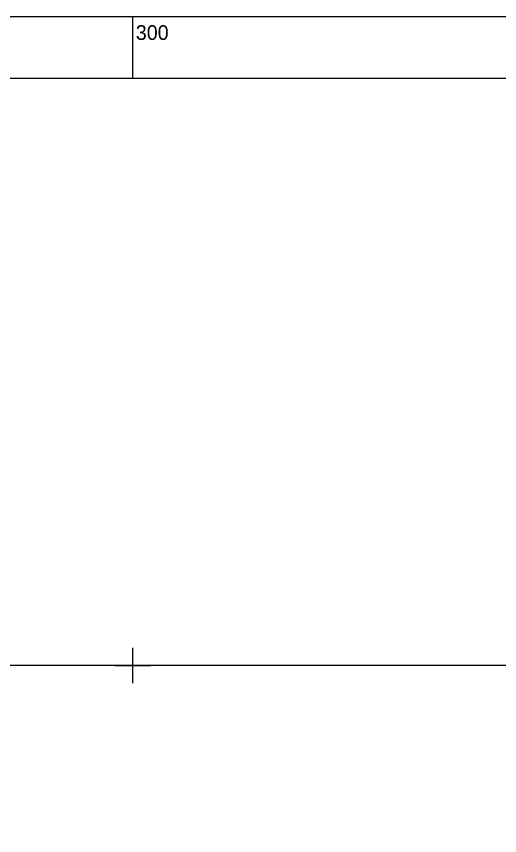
# Model space of a CAD drawing. Extents: x 550890 to 551618, y 1839259 to 1840146.
# Drawn here: x 551280.2 to 551362.4, y 1839971.1 to 1840110.5 of the extents above; entities that cross this region are included whole.
import ezdxf

# ---------------------------------------------------------------- set-up
doc = ezdxf.new("R2010")
doc.units = 0
doc.layers.add('Level 24', color=7, linetype='Continuous')
doc.layers.add('Level 63', color=7, linetype='Continuous')

msp = doc.modelspace()

# ---------------------------------------------------------------- linework, layer by layer
at = {"layer": 'Level 24'}
msp.add_line((551380.09, 1840000), (551126.34, 1840000), dxfattribs=at)
at = {"layer": 'Level 63'}
msp.add_lwpolyline([(550889.5, 1840110.5), (551610.5, 1840110.5), (551610.5, 1839389.5), (550889.5, 1839389.5)], close=True, dxfattribs=at)
for points in [[(551300, 1840100), (551300, 1840110.5)], [(551383.96, 1840100), (551600, 1840100), (551600, 1839400), (550900, 1839400), (550900, 1840100), (551379.89, 1840100)], [(551300, 1839997), (551300, 1840003)], [(551297, 1840000), (551303, 1840000)]]:
    msp.add_lwpolyline(points, dxfattribs=at)

# ---------------------------------------------------------------- texts
msp.add_text('300', height=2.5, dxfattribs=at).set_placement((551300.5, 1840106.5))

doc.saveas('drawing.dxf')
